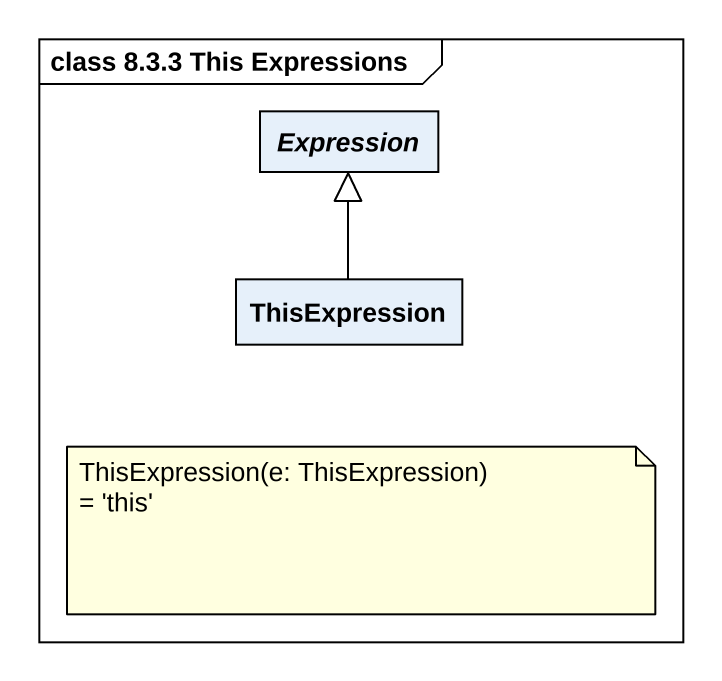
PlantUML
@startuml
mainframe class 8.3.3 This Expressions
hide circle
hide empty members
abstract class Expression
class ThisExpression
ThisExpression -up-|> Expression
note as N1
  ThisExpression(e: ThisExpression)
  ~= 'this'
end note
@enduml
